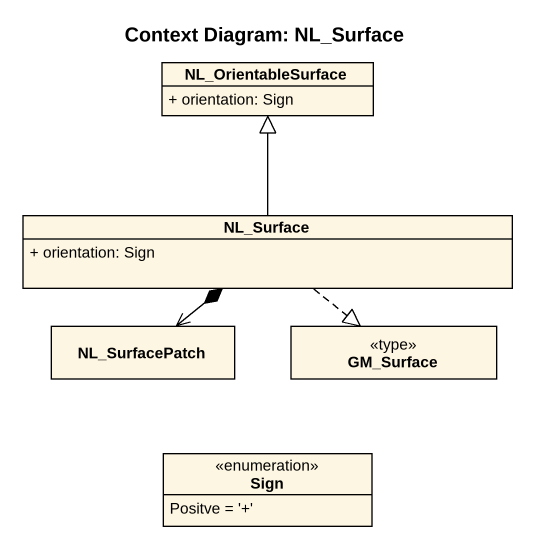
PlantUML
@startuml
title Context Diagram: NL_Surface
hide circle
hide empty members
skinparam classAttributeIconSize 0
class NL_OrientableSurface {
  + orientation: Sign
}
class NL_Surface {
  + orientation: Sign
}
class NL_SurfacePatch
class GM_Surface <<type>>
enum Sign {
  Positve = '+'
}
NL_Surface -up-|> NL_OrientableSurface
NL_Surface *--> NL_SurfacePatch
NL_Surface ..|> GM_Surface
@enduml
